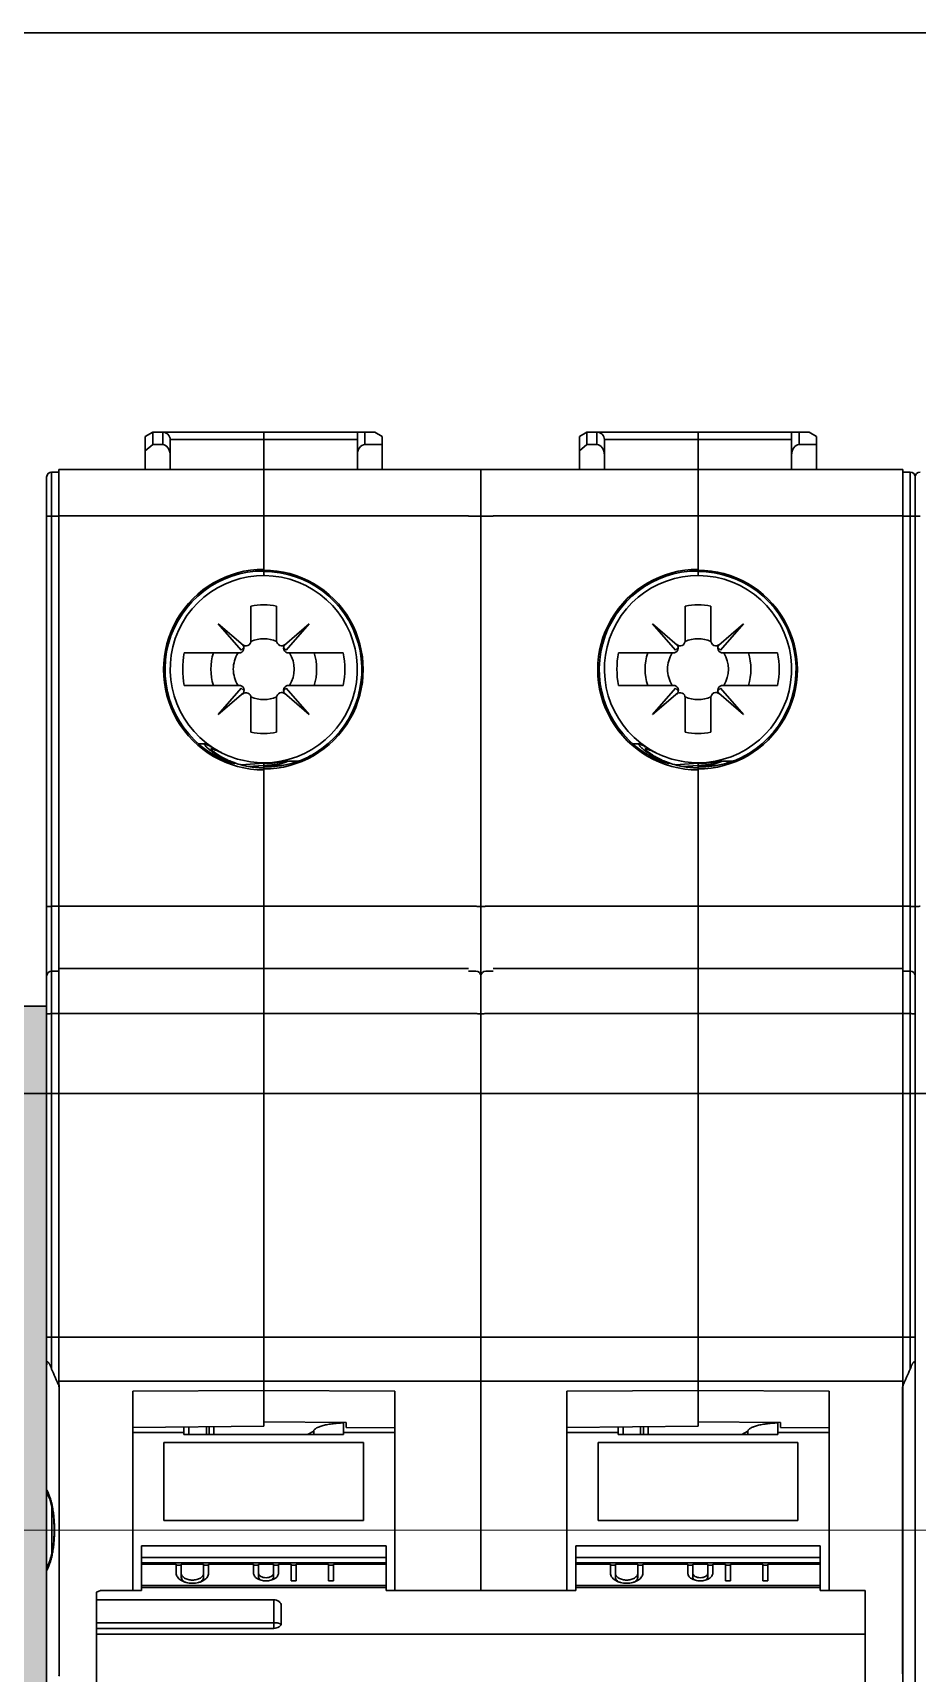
# Model space of a CAD drawing. Header units: millimetres. Extents: x 0 to 53000, y -591 to 24400.
# Drawn here: x 2749.6 to 2785.1, y 3069.3 to 3135 of the extents above; entities that cross this region are included whole.
import ezdxf
from ezdxf.enums import TextEntityAlignment as Align

# ---------------------------------------------------------------- set-up
doc = ezdxf.new("R2010")
doc.units = ezdxf.units.MM
doc.layers.add('КК перф 40х60', color=6, linetype='Continuous', lineweight=30)
doc.layers.add('Основная', color=7, linetype='Continuous', lineweight=30)
doc.layers.add('Привязки', color=2, linetype='Continuous', lineweight=0, plot=False, transparency=0.8)
doc.styles.add('текст', font='isocpeui.ttf')

# ---------------------------------------------------------------- blocks, each defined once
blk = doc.blocks.new('Стопор на DIN')
at = {"layer": 'Основная', "true_color": 0x939598}
h = blk.add_hatch(color=252, dxfattribs=at)
h.dxf.hatch_style = 1
h.paths.add_polyline_path([(0, 21), (-9.5, 21), (-9.5, -21), (0, -21)])
at = {"layer": 'Основная'}
for p, q in [((-9.5, -21), (-9.5, 21)), ((-9.5, 21), (0, 21)), ((0, 21), (0, -21)), ((-4.75, 18.971), (-4.75, 12.868)), ((-4.75, 15.92), (-7.802, 15.92)), ((-7.802, 15.92), (-1.698, 15.92)), ((-4.75, 10.708), (-4.75, 4.605)), ((-7.802, 7.657), (-1.698, 7.657)), ((-9.5, -21), (0, -21))]:
    blk.add_line(p, q, dxfattribs=at)
for centre in [(-4.75, 15.92), (-4.75, 7.657)]:
    blk.add_circle(centre, 3.052, dxfattribs=at)
blk = doc.blocks.new('АВ 2Р')
at = {"layer": 'Основная', "linetype": 'Continuous'}
for p, q in [((4.25, 44), (3.95, 43.827)), ((3.95, 42.5), (3.95, 43.827)), ((4.25, 43.5), (3.95, 43.255)), ((4.25, 43.5), (4.25, 44)), ((13.15, 44), (4.25, 44)), ((4.25, 43.5), (4.65, 43.5)), ((4.65, 43.5), (4.65, 44)), ((4.95, 42.5), (4.95, 43.7)), ((12.45, 43.7), (4.95, 43.7)), ((8.7, 42.5), (8.7, 44)), ((12.45, 42.5), (12.45, 44)), ((12.75, 44), (12.75, 43.5)), ((12.75, 43.5), (13.45, 43.5)), ((13.45, 43.827), (13.15, 44)), ((13.45, 42.5), (13.45, 43.827)), ((21.65, 44), (21.35, 43.827)), ((21.35, 42.5), (21.35, 43.827)), ((21.65, 43.5), (21.35, 43.255)), ((21.65, 43.5), (21.65, 44)), ((30.55, 44), (21.65, 44)), ((21.65, 43.5), (22.05, 43.5)), ((22.05, 43.5), (22.05, 44)), ((22.35, 42.5), (22.35, 43.7)), ((29.85, 43.7), (22.35, 43.7)), ((26.1, 42.5), (26.1, 44)), ((29.85, 42.5), (29.85, 44)), ((30.15, 44), (30.15, 43.5)), ((30.15, 43.5), (30.85, 43.5)), ((30.85, 43.827), (30.55, 44)), ((30.85, 42.5), (30.85, 43.827)), ((0, 42.2), (0, 6.606)), ((0.2, 42.4), (0.2, 6.455)), ((0.2, 42.4), (0.49, 42.4)), ((0.49, 5.739), (0.49, 42.5)), ((16.91, 42.5), (0.49, 42.5)), ((8.7, 38.468), (8.7, 42.5)), ((17.4, -2.42), (17.4, 42.2)), ((17.4, 42.2), (17.4, 6.606)), ((34.31, 42.5), (17.89, 42.5)), ((26.1, 38.468), (26.1, 42.5)), ((34.31, 5.739), (34.31, 42.5)), ((34.6, 42.4), (34.31, 42.4)), ((34.6, 6.455), (34.6, 42.4)), ((34.8, -42.2), (34.8, 42.2)), ((0.2, 40.633), (0.49, 40.633)), ((16.91, 40.64), (0.49, 40.64)), ((17.2, 40.633), (16.91, 40.633)), ((17.6, 40.633), (17.89, 40.633)), ((34.31, 40.64), (17.89, 40.64)), ((34.6, 40.633), (34.31, 40.633)), ((8.7, 38.433), (8.353, 38.427)), ((8.7, 38.416), (8.7, 38.468)), ((8.7, 38.416), (8.7, 38.25)), ((26.1, 38.433), (25.753, 38.427)), ((26.1, 38.416), (26.1, 38.468)), ((26.1, 38.416), (26.1, 38.25)), ((8.185, 35.635), (8.185, 37.023)), ((9.215, 37.023), (9.215, 35.636)), ((25.585, 35.635), (25.585, 37.023)), ((26.615, 37.023), (26.615, 35.636)), ((6.879, 36.321), (7.798, 35.26)), ((7.87, 35.462), (6.879, 36.321)), ((10.521, 36.321), (9.529, 35.461)), ((9.602, 35.26), (10.521, 36.321)), ((24.279, 36.321), (25.198, 35.26)), ((25.27, 35.462), (24.279, 36.321)), ((27.921, 36.321), (26.929, 35.461)), ((27.002, 35.26), (27.921, 36.321)), ((5.516, 35.15), (7.704, 35.15)), ((7.798, 35.26), (7.904, 35.365)), ((9.496, 35.366), (9.602, 35.26)), ((9.695, 35.15), (11.886, 35.15)), ((22.916, 35.15), (25.104, 35.15)), ((25.198, 35.26), (25.304, 35.365)), ((26.896, 35.366), (27.002, 35.26)), ((27.095, 35.15), (29.286, 35.15)), ((7.712, 33.85), (5.516, 33.85)), ((7.798, 33.74), (6.879, 32.679)), ((6.879, 32.679), (7.886, 33.552)), ((7.911, 33.628), (7.798, 33.74)), ((9.602, 33.74), (9.496, 33.634)), ((9.529, 33.539), (10.521, 32.679)), ((10.521, 32.679), (9.602, 33.74)), ((11.886, 33.85), (9.695, 33.85)), ((25.112, 33.85), (22.916, 33.85)), ((25.198, 33.74), (24.279, 32.679)), ((24.279, 32.679), (25.286, 33.552)), ((25.311, 33.628), (25.198, 33.74)), ((27.002, 33.74), (26.896, 33.634)), ((26.929, 33.539), (27.921, 32.679)), ((27.921, 32.679), (27.002, 33.74)), ((29.286, 33.85), (27.095, 33.85)), ((8.185, 33.358), (8.185, 31.977)), ((9.215, 33.364), (9.215, 31.977)), ((25.585, 33.358), (25.585, 31.977)), ((26.615, 33.364), (26.615, 31.977)), ((6.085, 31.513), (6.333, 31.509)), ((6.928, 30.998), (6.816, 31)), ((23.485, 31.513), (23.733, 31.509)), ((24.328, 30.998), (24.216, 31)), ((7.411, 30.771), (7.341, 30.773)), ((8.7, 30.727), (7.795, 30.666)), ((8.7, 30.645), (8.076, 30.604)), ((8.7, 30.75), (8.7, 30.727)), ((8.7, 30.645), (8.7, 30.727)), ((8.7, 30.645), (9.497, 30.652)), ((8.7, 30.5), (8.7, 30.645)), ((8.895, 30.587), (8.7, 30.585)), ((8.7, 5.974), (8.7, 30.5)), ((10.083, 30.812), (9.627, 30.808)), ((24.811, 30.771), (24.741, 30.773)), ((26.1, 30.727), (25.195, 30.666)), ((26.1, 30.645), (25.476, 30.604)), ((26.1, 30.75), (26.1, 30.727)), ((26.1, 30.645), (26.1, 30.727)), ((26.1, 30.645), (26.897, 30.652)), ((26.1, 30.5), (26.1, 30.645)), ((26.295, 30.587), (26.1, 30.585)), ((26.1, 5.974), (26.1, 30.5)), ((27.483, 30.812), (27.027, 30.808)), ((0.2, 24.997), (0.49, 24.997)), ((16.91, 25), (0.49, 25)), ((17.2, 24.997), (16.91, 24.997)), ((17.6, 24.997), (17.89, 24.997)), ((34.31, 25), (17.89, 25)), ((34.6, 24.997), (34.31, 24.997)), ((0.2, 22.4), (0.49, 22.4)), ((16.91, 22.5), (0.49, 22.5)), ((17.2, 22.4), (16.91, 22.4)), ((17.6, 22.4), (17.89, 22.4)), ((34.31, 22.5), (17.89, 22.5)), ((34.6, 22.4), (34.31, 22.4)), ((0.2, 20.697), (0.49, 20.697)), ((16.91, 20.707), (0.49, 20.707)), ((17.2, 20.697), (16.91, 20.697)), ((17.6, 20.697), (17.89, 20.697)), ((34.31, 20.707), (17.89, 20.707)), ((34.6, 20.697), (34.31, 20.697)), ((0.2, 7.731), (0.49, 7.731)), ((16.91, 7.735), (0.49, 7.735)), ((17.2, 7.731), (16.91, 7.731)), ((17.6, 7.731), (17.89, 7.731)), ((34.31, 7.735), (17.89, 7.735)), ((34.6, 7.731), (34.31, 7.731)), ((0, -6.606), (0, 6.606)), ((17.89, 5.974), (0.49, 5.974)), ((8.7, 5.974), (8.7, 4.165)), ((34.31, 5.974), (17.89, 5.974)), ((26.1, 5.974), (26.1, 4.165)), ((0.449, 5.882), (0.49, 5.882)), ((0.5, -5.726), (0.5, 5.726)), ((8.7, 5.595), (3.45, 5.569)), ((3.45, -2.42), (3.45, 5.569)), ((13.95, 5.569), (8.7, 5.595)), ((13.95, -2.42), (13.95, 5.569)), ((26.1, 5.595), (20.85, 5.569)), ((20.85, -2.42), (20.85, 5.569)), ((31.35, 5.569), (26.1, 5.595)), ((31.35, -2.42), (31.35, 5.569)), ((34.3, 5.726), (34.3, -5.726)), ((34.351, 5.882), (34.31, 5.882)), ((3.45, 4.114), (8.7, 4.165)), ((5.5, 4.134), (5.5, 3.909)), ((5.7, 4.136), (5.7, 3.829)), ((6.4, 4.143), (6.4, 3.829)), ((6.512, 4.144), (6.512, 3.829)), ((6.7, 4.146), (6.7, 3.829)), ((12, 4.309), (8.7, 4.345)), ((10.45, 3.829), (10.7, 3.963)), ((10.7, 3.964), (10.7, 3.829)), ((11.9, 4.31), (11.9, 3.909)), ((12, 4.115), (12, 4.309)), ((13.95, 4.096), (12, 4.115)), ((20.85, 4.114), (26.1, 4.165)), ((22.9, 4.134), (22.9, 3.909)), ((23.1, 4.136), (23.1, 3.829)), ((23.8, 4.143), (23.8, 3.829)), ((23.912, 4.144), (23.912, 3.829)), ((24.1, 4.146), (24.1, 3.829)), ((29.4, 4.309), (26.1, 4.345)), ((27.85, 3.829), (28.1, 3.963)), ((28.1, 3.964), (28.1, 3.829)), ((29.3, 4.31), (29.3, 3.909)), ((29.4, 4.115), (29.4, 4.309)), ((31.35, 4.096), (29.4, 4.115)), ((3.45, 3.909), (5.5, 3.909)), ((4.7, 3.506), (12.7, 3.506)), ((4.7, 3.506), (4.7, 0.384)), ((5.5, 3.909), (5.5, 3.829)), ((5.5, 3.829), (11.9, 3.829)), ((11.9, 3.909), (11.9, 3.829)), ((11.9, 3.909), (13.95, 3.909)), ((12.7, 3.506), (12.7, 0.384)), ((20.85, 3.909), (22.9, 3.909)), ((22.1, 3.506), (30.1, 3.506)), ((22.1, 3.506), (22.1, 0.384)), ((22.9, 3.909), (22.9, 3.829)), ((22.9, 3.829), (29.3, 3.829)), ((29.3, 3.909), (29.3, 3.829)), ((29.3, 3.909), (31.35, 3.909)), ((30.1, 3.506), (30.1, 0.384)), ((0.203, -0.958), (0.203, 0.958)), ((4.7, 0.384), (12.7, 0.384)), ((22.1, 0.384), (30.1, 0.384)), ((13.6, -0.629), (3.8, -0.629)), ((3.8, -1.36), (3.8, -0.629)), ((13.6, -1.36), (13.6, -0.629)), ((31, -0.629), (21.2, -0.629)), ((21.2, -1.36), (21.2, -0.629)), ((31, -1.36), (31, -0.629)), ((13.6, -1.094), (3.8, -1.094)), ((13.6, -1.309), (3.8, -1.309)), ((31, -1.094), (21.2, -1.094)), ((31, -1.309), (21.2, -1.309)), ((3.8, -1.36), (5.19, -1.36)), ((3.8, -2.216), (3.8, -1.36)), ((5.19, -1.36), (5.19, -1.718)), ((5.19, -1.408), (5.39, -1.408)), ((5.39, -1.36), (6.29, -1.36)), ((5.39, -1.718), (5.39, -1.36)), ((5.39, -1.718), (5.39, -1.873)), ((6.29, -1.36), (6.29, -1.718)), ((6.29, -1.408), (6.49, -1.408)), ((6.29, -1.718), (6.29, -1.873)), ((6.49, -1.36), (8.29, -1.36)), ((6.49, -1.718), (6.49, -1.36)), ((8.29, -1.36), (8.29, -1.718)), ((8.29, -1.408), (8.49, -1.408)), ((8.49, -1.36), (9.09, -1.36)), ((8.49, -1.718), (8.49, -1.36)), ((8.49, -1.718), (8.49, -1.873)), ((9.09, -1.36), (9.09, -1.718)), ((9.09, -1.408), (9.29, -1.408)), ((9.09, -1.718), (9.09, -1.873)), ((9.29, -1.36), (9.8, -1.36)), ((9.29, -1.718), (9.29, -1.36)), ((9.8, -1.36), (9.8, -2.034)), ((9.8, -1.408), (10, -1.408)), ((10, -1.36), (11.3, -1.36)), ((10, -2.034), (10, -1.36)), ((11.3, -1.36), (11.3, -2.034)), ((11.3, -1.408), (11.5, -1.408)), ((11.5, -2.034), (11.5, -1.36)), ((11.5, -1.36), (13.6, -1.36)), ((13.6, -1.36), (13.6, -2.216)), ((21.2, -1.36), (22.59, -1.36)), ((21.2, -2.216), (21.2, -1.36)), ((22.59, -1.36), (22.59, -1.718)), ((22.59, -1.408), (22.79, -1.408)), ((22.79, -1.36), (23.69, -1.36)), ((22.79, -1.718), (22.79, -1.36)), ((22.79, -1.718), (22.79, -1.873)), ((23.69, -1.36), (23.69, -1.718)), ((23.69, -1.408), (23.89, -1.408)), ((23.69, -1.718), (23.69, -1.873)), ((23.89, -1.36), (25.69, -1.36)), ((23.89, -1.718), (23.89, -1.36)), ((25.69, -1.36), (25.69, -1.718)), ((25.69, -1.408), (25.89, -1.408)), ((25.89, -1.36), (26.49, -1.36)), ((25.89, -1.718), (25.89, -1.36)), ((25.89, -1.718), (25.89, -1.873)), ((26.49, -1.36), (26.49, -1.718)), ((26.49, -1.408), (26.69, -1.408)), ((26.49, -1.718), (26.49, -1.873)), ((26.69, -1.36), (27.2, -1.36)), ((26.69, -1.718), (26.69, -1.36)), ((27.2, -1.36), (27.2, -2.034)), ((27.2, -1.408), (27.4, -1.408)), ((27.4, -1.36), (28.7, -1.36)), ((27.4, -2.034), (27.4, -1.36)), ((28.7, -1.36), (28.7, -2.034)), ((28.7, -1.408), (28.9, -1.408)), ((28.9, -2.034), (28.9, -1.36)), ((28.9, -1.36), (31, -1.36)), ((31, -1.36), (31, -2.216)), ((2.152, -2.42), (2, -2.488)), ((2, -2.488), (2, -2.792)), ((2.152, -2.42), (3.8, -2.42)), ((13.6, -2.216), (3.8, -2.216)), ((3.8, -2.42), (3.8, -2.216)), ((13.6, -2.302), (3.8, -2.302)), ((9.8, -2.034), (10, -2.034)), ((11.3, -2.034), (11.5, -2.034)), ((13.6, -2.216), (13.6, -2.42)), ((15.4, -2.42), (13.6, -2.42)), ((19.552, -2.42), (21.2, -2.42)), ((31, -2.216), (21.2, -2.216)), ((21.2, -2.42), (21.2, -2.216)), ((31, -2.302), (21.2, -2.302)), ((27.2, -2.034), (27.4, -2.034)), ((28.7, -2.034), (28.9, -2.034)), ((31, -2.216), (31, -2.42)), ((32.8, -2.42), (31, -2.42)), ((32.8, -2.42), (32.8, -7.933)), ((2, -2.792), (9.1, -2.792)), ((2, -7.933), (2, -2.792)), ((9.1, -3.936), (9.1, -2.792)), ((9.4, -3.021), (9.4, -3.725)), ((2, -3.708), (9.1, -3.708)), ((2, -3.936), (9.1, -3.936)), ((15.4, -4.164), (2, -4.164)), ((32.8, -4.164), (19.4, -4.164))]:
    blk.add_line(p, q, dxfattribs=at)
at = {"layer": 'Основная'}
for p, q in [((16.91, 42.5), (17.89, 42.5)), ((17.4, -2.42), (17.4, 42.5)), ((34.31, -42.5), (34.31, 42.5)), ((15.4, -2.42), (19.552, -2.42)), ((15.4, -4.164), (19.4, -4.164))]:
    blk.add_line(p, q, dxfattribs=at)
at = {"layer": 'Основная', "linetype": 'Continuous'}
for points in [[(6.944, 31.019), (6.908, 31.041), (6.874, 31.062), (6.844, 31.082), (6.816, 31.101), (6.791, 31.119), (6.768, 31.135), (6.748, 31.151), (6.731, 31.164), (6.716, 31.177), (6.703, 31.187), (6.692, 31.197), (6.684, 31.204), (6.678, 31.21), (6.675, 31.214), (6.674, 31.214)], [(7.465, 30.77), (7.399, 30.795), (7.337, 30.821), (7.278, 30.846), (7.221, 30.872), (7.168, 30.897), (7.117, 30.923), (7.069, 30.947), (7.025, 30.972), (6.983, 30.996), (6.944, 31.019)], [(24.344, 31.019), (24.308, 31.041), (24.274, 31.062), (24.244, 31.082), (24.216, 31.101), (24.191, 31.119), (24.168, 31.135), (24.148, 31.151), (24.131, 31.164), (24.116, 31.177), (24.103, 31.187), (24.092, 31.197), (24.084, 31.204), (24.078, 31.21), (24.075, 31.214), (24.074, 31.214)], [(24.865, 30.77), (24.799, 30.795), (24.737, 30.821), (24.678, 30.846), (24.621, 30.872), (24.568, 30.897), (24.517, 30.923), (24.469, 30.947), (24.425, 30.972), (24.383, 30.996), (24.344, 31.019)], [(7.605, 30.722), (7.533, 30.746), (7.465, 30.77)], [(8.7, 30.547), (8.611, 30.549), (8.502, 30.554), (8.397, 30.561), (8.296, 30.572), (8.198, 30.585), (8.103, 30.599), (8.012, 30.616), (7.924, 30.635), (7.839, 30.655), (7.758, 30.676), (7.68, 30.698), (7.605, 30.722)], [(25.005, 30.722), (24.933, 30.746), (24.865, 30.77)], [(26.1, 30.547), (26.011, 30.549), (25.902, 30.554), (25.797, 30.561), (25.696, 30.572), (25.598, 30.585), (25.503, 30.599), (25.412, 30.616), (25.324, 30.635), (25.239, 30.655), (25.158, 30.676), (25.08, 30.698), (25.005, 30.722)], [(0.032, 1.449), (0.058, 1.391), (0.121, 1.236), (0.171, 1.081), (0.211, 0.927), (0.241, 0.773), (0.265, 0.619), (0.282, 0.463), (0.293, 0.306), (0.3, 0.146), (0.302, 0)], [(0.302, 0), (0.3, -0.144), (0.293, -0.304), (0.282, -0.462), (0.265, -0.617), (0.242, -0.772), (0.211, -0.926), (0.171, -1.08), (0.121, -1.234), (0.059, -1.39), (0.032, -1.449)]]:
    blk.add_lwpolyline(points, dxfattribs=at)
for centre, radius, start, end in [((4.65, 43.7), 0.3, 0, 90), ((22.05, 43.7), 0.3, 0, 90), ((0.2, 42.2), 0.2, 90, 180), ((0.2, 42.2), 0.2, 98.02144, 100.1321), ((34.6, 42.2), 0.2, 0, 90), ((8.7, 34.5), 3.75, 270, 237.51056), ((26.1, 34.5), 3.75, 270, 237.51056), ((8.7, 34.5), 2.575, 78.46304, 101.53696), ((26.1, 34.5), 2.575, 78.46304, 101.53696), ((7.985, 35.635), 0.2, 225.43869, 0), ((8.7, 34.5), 1.22, 65.03079, 114.96921), ((9.415, 35.636), 0.2, 180, 314.427), ((25.385, 35.635), 0.2, 225.43869, 0), ((26.1, 34.5), 1.22, 65.03079, 114.96921), ((26.815, 35.636), 0.2, 180, 314.427), ((8.7, 34.5), 3.25, 168.46304, 191.53696), ((8.7, 34.5), 2.119, 162.13907, 197.86093), ((8.7, 34.5), 1.22, 147.80605, 180), ((7.704, 35.35), 0.2, 270, 45.43869), ((9.695, 35.35), 0.2, 134.427, 270), ((8.7, 34.5), 1.22, 327.80605, 32.19395), ((8.7, 34.5), 2.119, 342.13907, 17.86093), ((8.7, 34.5), 3.251, 348.46772, 11.53228), ((26.1, 34.5), 3.25, 168.46304, 191.53696), ((26.1, 34.5), 2.119, 162.13907, 197.86093), ((26.1, 34.5), 1.22, 147.80605, 180), ((25.104, 35.35), 0.2, 270, 45.43869), ((27.095, 35.35), 0.2, 134.427, 270), ((26.1, 34.5), 1.22, 327.80605, 32.19395), ((26.1, 34.5), 2.119, 342.13907, 17.86093), ((26.1, 34.5), 3.251, 348.46772, 11.53228), ((8.7, 34.5), 1.22, 180, 212.19395), ((26.1, 34.5), 1.22, 180, 212.19395), ((7.712, 33.65), 0.2, 313.08205, 90), ((7.985, 33.358), 0.2, 0, 133.08205), ((9.415, 33.364), 0.2, 45.573, 180), ((9.695, 33.65), 0.2, 90, 225.573), ((25.112, 33.65), 0.2, 313.08205, 90), ((25.385, 33.358), 0.2, 0, 133.08205), ((26.815, 33.364), 0.2, 45.573, 180), ((27.095, 33.65), 0.2, 90, 225.573), ((8.7, 34.5), 1.22, 245.03079, 294.96921), ((26.1, 34.5), 1.22, 245.03079, 294.96921), ((8.7, 34.5), 2.575, 258.46304, 281.53696), ((26.1, 34.5), 2.575, 258.46304, 281.53696), ((8.7, 34.5), 3.75, 237.51022, 270), ((26.1, 34.5), 3.75, 237.51022, 270), ((8.658, 33.987), 3.432, 248.4437, 251.06132), ((8.724, 34.255), 3.709, 269.09485, 269.62687), ((26.058, 33.987), 3.432, 248.4437, 251.06132), ((26.124, 34.255), 3.709, 269.09485, 269.62687), ((0.2, 22.2), 0.2, 90, 180), ((17.2, 22.2), 0.2, 0, 90), ((17.6, 22.2), 0.2, 90, 180), ((34.6, 22.2), 0.2, 0, 90), ((-3.273, 0.061), 3.629, 25.18457, 25.58928), ((-3.272, -0.061), 3.628, 334.4106, 334.81537)]:
    blk.add_arc(centre, radius, start, end, dxfattribs=at)
for centre, major_axis, ratio, start_param, end_param in [((4.65, 43.076), (0, 0.424), 0.707107, -1.570796, 0), ((12.75, 43.076), (0, -0.424), 0.707107, 3.141593, 4.712389), ((22.05, 43.076), (0, 0.424), 0.707107, -1.570796, 0), ((30.15, 43.076), (0, -0.424), 0.707107, 3.141593, 4.712389), ((8.704, 34.482), (-0.962, 3.843), 0.999989, -0.244062, 2.364686), ((8.7, 34.482), (0, 4.018), 0.99999, 0, 3.141593), ((8.7, 34.484), (0, 3.984), 0.999992, -3.141593, 0), ((8.698, 34.484), (0.488, 3.901), 0.999992, -2.464465, 0.123964), ((26.104, 34.482), (-0.962, 3.843), 0.999989, -0.244062, 2.364686), ((26.1, 34.482), (0, 4.018), 0.99999, 0, 3.141593), ((26.1, 34.484), (0, 3.984), 0.999992, -3.141593, 0), ((26.098, 34.484), (0.488, 3.901), 0.999992, -2.464465, 0.123964), ((8.693, 34.14), (0.075, 3.606), 0.995002, 2.648644, 2.797291), ((26.093, 34.14), (0.075, 3.606), 0.995002, 2.648644, 2.797291), ((9.1, -3.021), (-0.3, 0), 0.762405, -3.141593, -1.570796), ((9.1, -3.725), (-0.3, 0), 0.701661, 1.570796, 3.141593)]:
    blk.add_ellipse(centre, major_axis=major_axis, ratio=ratio, start_param=start_param, end_param=end_param, dxfattribs=at)
for points, knots in [([(0, 40.619), (0, 40.619), (0.001, 40.62), (0.004, 40.622), (0.009, 40.623), (0.019, 40.625), (0.036, 40.627), (0.06, 40.629), (0.09, 40.63), (0.124, 40.632), (0.161, 40.632), (0.187, 40.633), (0.2, 40.633)], [0, 0, 0, 0, 0.008294, 0.024077, 0.048626, 0.082035, 0.174467, 0.298258, 0.448803, 0.620399, 0.806492, 1, 1, 1, 1]), ([(17.4, 40.619), (17.4, 40.619), (17.399, 40.62), (17.396, 40.622), (17.391, 40.623), (17.381, 40.625), (17.364, 40.627), (17.34, 40.629), (17.31, 40.63), (17.276, 40.632), (17.239, 40.632), (17.213, 40.633), (17.2, 40.633)], [0, 0, 0, 0, 0.008294, 0.024077, 0.048626, 0.082035, 0.174467, 0.298258, 0.448803, 0.620399, 0.806492, 1, 1, 1, 1]), ([(17.4, 40.619), (17.4, 40.619), (17.401, 40.62), (17.404, 40.622), (17.409, 40.623), (17.419, 40.625), (17.436, 40.627), (17.46, 40.629), (17.49, 40.63), (17.524, 40.632), (17.561, 40.632), (17.587, 40.633), (17.6, 40.633)], [0, 0, 0, 0, 0.008294, 0.024077, 0.048626, 0.082035, 0.174467, 0.298258, 0.448803, 0.620399, 0.806492, 1, 1, 1, 1]), ([(34.8, 40.619), (34.8, 40.619), (34.799, 40.62), (34.796, 40.622), (34.791, 40.623), (34.781, 40.625), (34.764, 40.627), (34.74, 40.629), (34.71, 40.63), (34.676, 40.632), (34.639, 40.632), (34.613, 40.633), (34.6, 40.633)], [0, 0, 0, 0, 0.008294, 0.024077, 0.048626, 0.082035, 0.174467, 0.298258, 0.448803, 0.620399, 0.806492, 1, 1, 1, 1]), ([(6.333, 31.509), (6.331, 31.509), (6.327, 31.509), (6.323, 31.507), (6.32, 31.504), (6.319, 31.499), (6.319, 31.494), (6.321, 31.487), (6.325, 31.479), (6.333, 31.466), (6.346, 31.447), (6.368, 31.421), (6.396, 31.391), (6.43, 31.357), (6.471, 31.32), (6.537, 31.263), (6.635, 31.186), (6.772, 31.091), (6.874, 31.029), (6.928, 30.998)], [0, 0, 0, 0, 0.007018, 0.012553, 0.017389, 0.022644, 0.029231, 0.037639, 0.048102, 0.06074, 0.092744, 0.133867, 0.184095, 0.243299, 0.311264, 0.3877, 0.564453, 0.769976, 1, 1, 1, 1]), ([(6.686, 31.337), (6.642, 31.36), (6.579, 31.393), (6.501, 31.435), (6.453, 31.46), (6.413, 31.481), (6.379, 31.496), (6.354, 31.505), (6.339, 31.509), (6.333, 31.509)], [0, 0, 0, 0, 0.379747, 0.538845, 0.676267, 0.791342, 0.883621, 0.952977, 1, 1, 1, 1]), ([(6.669, 31.211), (6.661, 31.218), (6.645, 31.232), (6.625, 31.252), (6.61, 31.269), (6.599, 31.283), (6.593, 31.294), (6.591, 31.301), (6.59, 31.305), (6.591, 31.308), (6.594, 31.311), (6.597, 31.312), (6.6, 31.313), (6.601, 31.313)], [0, 0, 0, 0, 0.240117, 0.4434, 0.609549, 0.738805, 0.832444, 0.867128, 0.895132, 0.918769, 0.941698, 0.967862, 1, 1, 1, 1]), ([(6.601, 31.313), (6.604, 31.313), (6.61, 31.313), (6.626, 31.31), (6.652, 31.303), (6.689, 31.29), (6.734, 31.271), (6.789, 31.248), (6.878, 31.209), (6.949, 31.178), (7, 31.158)], [0, 0, 0, 0, 0.019291, 0.044246, 0.111993, 0.203835, 0.319392, 0.457899, 0.618335, 1, 1, 1, 1]), ([(7.397, 30.795), (7.315, 30.828), (7.162, 30.895), (6.957, 31.006), (6.814, 31.098), (6.723, 31.166), (6.686, 31.196), (6.669, 31.211)], [0, 0, 0, 0, 0.31596, 0.595391, 0.826826, 0.921237, 1, 1, 1, 1]), ([(7.538, 30.718), (7.536, 30.718), (7.532, 30.718), (7.522, 30.72), (7.506, 30.724), (7.485, 30.729), (7.461, 30.736), (7.436, 30.743), (7.401, 30.753), (7.357, 30.768), (7.302, 30.786), (7.247, 30.806), (7.192, 30.827), (7.117, 30.856), (7.024, 30.897), (6.913, 30.949), (6.803, 31.006), (6.731, 31.046), (6.696, 31.067)], [0, 0, 0, 0, 0.005458, 0.013291, 0.03389, 0.058559, 0.085593, 0.114115, 0.143649, 0.204724, 0.267565, 0.331589, 0.39648, 0.46205, 0.594753, 0.729025, 0.864326, 1, 1, 1, 1]), ([(8.821, 30.586), (8.903, 30.586), (9.07, 30.594), (9.402, 30.629), (9.817, 30.715), (10.304, 30.886), (10.613, 31.047), (10.762, 31.138)], [0, 0, 0, 0, 0.121776, 0.244126, 0.491017, 0.74288, 1, 1, 1, 1]), ([(23.733, 31.509), (23.731, 31.509), (23.727, 31.509), (23.723, 31.507), (23.72, 31.504), (23.719, 31.499), (23.719, 31.494), (23.721, 31.487), (23.725, 31.479), (23.733, 31.466), (23.746, 31.447), (23.768, 31.421), (23.796, 31.391), (23.83, 31.357), (23.871, 31.32), (23.937, 31.263), (24.035, 31.186), (24.172, 31.091), (24.274, 31.029), (24.328, 30.998)], [0, 0, 0, 0, 0.007018, 0.012553, 0.017389, 0.022644, 0.029231, 0.037639, 0.048102, 0.06074, 0.092744, 0.133867, 0.184095, 0.243299, 0.311264, 0.3877, 0.564453, 0.769976, 1, 1, 1, 1]), ([(24.086, 31.337), (24.042, 31.36), (23.979, 31.393), (23.901, 31.435), (23.853, 31.46), (23.813, 31.481), (23.779, 31.496), (23.754, 31.505), (23.739, 31.509), (23.733, 31.509)], [0, 0, 0, 0, 0.379747, 0.538845, 0.676267, 0.791342, 0.883621, 0.952977, 1, 1, 1, 1]), ([(24.069, 31.211), (24.061, 31.218), (24.045, 31.232), (24.025, 31.252), (24.01, 31.269), (23.999, 31.283), (23.993, 31.294), (23.991, 31.301), (23.99, 31.305), (23.991, 31.308), (23.994, 31.311), (23.997, 31.312), (24, 31.313), (24.001, 31.313)], [0, 0, 0, 0, 0.240117, 0.4434, 0.609549, 0.738805, 0.832444, 0.867128, 0.895132, 0.918769, 0.941698, 0.967862, 1, 1, 1, 1]), ([(24.001, 31.313), (24.004, 31.313), (24.01, 31.313), (24.026, 31.31), (24.052, 31.303), (24.089, 31.29), (24.134, 31.271), (24.189, 31.248), (24.278, 31.209), (24.349, 31.178), (24.4, 31.158)], [0, 0, 0, 0, 0.019291, 0.044246, 0.111993, 0.203835, 0.319392, 0.457899, 0.618335, 1, 1, 1, 1]), ([(24.797, 30.795), (24.715, 30.828), (24.562, 30.895), (24.357, 31.006), (24.214, 31.098), (24.123, 31.166), (24.086, 31.196), (24.069, 31.211)], [0, 0, 0, 0, 0.31596, 0.595391, 0.826826, 0.921237, 1, 1, 1, 1]), ([(24.938, 30.718), (24.936, 30.718), (24.932, 30.718), (24.922, 30.72), (24.906, 30.724), (24.885, 30.729), (24.861, 30.736), (24.836, 30.743), (24.801, 30.753), (24.757, 30.768), (24.702, 30.786), (24.647, 30.806), (24.592, 30.827), (24.517, 30.856), (24.424, 30.897), (24.313, 30.949), (24.203, 31.006), (24.131, 31.046), (24.096, 31.067)], [0, 0, 0, 0, 0.005458, 0.013291, 0.03389, 0.058559, 0.085593, 0.114115, 0.143649, 0.204724, 0.267565, 0.331589, 0.39648, 0.46205, 0.594753, 0.729025, 0.864326, 1, 1, 1, 1]), ([(26.221, 30.586), (26.303, 30.586), (26.47, 30.594), (26.802, 30.629), (27.217, 30.715), (27.704, 30.886), (28.013, 31.047), (28.162, 31.138)], [0, 0, 0, 0, 0.121776, 0.244126, 0.491017, 0.74288, 1, 1, 1, 1]), ([(7.411, 30.771), (7.419, 30.768), (7.434, 30.762), (7.457, 30.753), (7.475, 30.746), (7.49, 30.741), (7.5, 30.737), (7.509, 30.733), (7.518, 30.73), (7.525, 30.726), (7.531, 30.724), (7.535, 30.722), (7.537, 30.721), (7.538, 30.72), (7.539, 30.719), (7.54, 30.719), (7.54, 30.718), (7.539, 30.718), (7.538, 30.718), (7.538, 30.718)], [0, 0, 0, 0, 0.177438, 0.349744, 0.514857, 0.593714, 0.669295, 0.740714, 0.806733, 0.865693, 0.915298, 0.935731, 0.952732, 0.965958, 0.975151, 0.98038, 0.983704, 0.989826, 1, 1, 1, 1]), ([(8.666, 30.547), (8.471, 30.55), (8.09, 30.586), (7.72, 30.681), (7.544, 30.741)], [0, 0, 0, 0, 0.512397, 1, 1, 1, 1]), ([(9.627, 30.808), (9.62, 30.808), (9.603, 30.807), (9.573, 30.803), (9.537, 30.798), (9.475, 30.79), (9.385, 30.777), (9.266, 30.761), (9.134, 30.747), (8.944, 30.732), (8.798, 30.727), (8.7, 30.727)], [0, 0, 0, 0, 0.023304, 0.05548, 0.095738, 0.143181, 0.255996, 0.387171, 0.531126, 0.683471, 1, 1, 1, 1]), ([(8.7, 30.645), (8.761, 30.645), (8.882, 30.648), (9.059, 30.663), (9.202, 30.683), (9.309, 30.702), (9.383, 30.718), (9.45, 30.734), (9.502, 30.748), (9.538, 30.759), (9.562, 30.767), (9.583, 30.774), (9.601, 30.78), (9.617, 30.787), (9.628, 30.792), (9.636, 30.796), (9.641, 30.799), (9.643, 30.801), (9.645, 30.804), (9.644, 30.806), (9.642, 30.807), (9.64, 30.807), (9.635, 30.808), (9.63, 30.808), (9.627, 30.808)], [0, 0, 0, 0, 0.186183, 0.368913, 0.543145, 0.625037, 0.702028, 0.772811, 0.835875, 0.863994, 0.889549, 0.912325, 0.932118, 0.948739, 0.962035, 0.971902, 0.975546, 0.978354, 0.981777, 0.98313, 0.984932, 0.987454, 0.990789, 1, 1, 1, 1]), ([(8.7, 30.585), (8.721, 30.586), (8.761, 30.586), (8.801, 30.585), (8.821, 30.586)], [0, 0, 0, 0, 0.516289, 1, 1, 1, 1]), ([(24.811, 30.771), (24.819, 30.768), (24.834, 30.762), (24.857, 30.753), (24.875, 30.746), (24.89, 30.741), (24.9, 30.737), (24.909, 30.733), (24.918, 30.73), (24.925, 30.726), (24.931, 30.724), (24.935, 30.722), (24.937, 30.721), (24.938, 30.72), (24.939, 30.719), (24.94, 30.719), (24.94, 30.718), (24.939, 30.718), (24.938, 30.718), (24.938, 30.718)], [0, 0, 0, 0, 0.177438, 0.349744, 0.514857, 0.593714, 0.669295, 0.740714, 0.806733, 0.865693, 0.915298, 0.935731, 0.952732, 0.965958, 0.975151, 0.98038, 0.983704, 0.989826, 1, 1, 1, 1]), ([(26.066, 30.547), (25.871, 30.55), (25.49, 30.586), (25.12, 30.681), (24.944, 30.741)], [0, 0, 0, 0, 0.512397, 1, 1, 1, 1]), ([(27.027, 30.808), (27.02, 30.808), (27.003, 30.807), (26.973, 30.803), (26.937, 30.798), (26.875, 30.79), (26.785, 30.777), (26.666, 30.761), (26.534, 30.747), (26.344, 30.732), (26.198, 30.727), (26.1, 30.727)], [0, 0, 0, 0, 0.023304, 0.05548, 0.095738, 0.143181, 0.255996, 0.387171, 0.531126, 0.683471, 1, 1, 1, 1]), ([(26.1, 30.645), (26.161, 30.645), (26.282, 30.648), (26.459, 30.663), (26.602, 30.683), (26.709, 30.702), (26.783, 30.718), (26.85, 30.734), (26.902, 30.748), (26.938, 30.759), (26.962, 30.767), (26.983, 30.774), (27.001, 30.78), (27.017, 30.787), (27.028, 30.792), (27.036, 30.796), (27.041, 30.799), (27.043, 30.801), (27.045, 30.804), (27.044, 30.806), (27.042, 30.807), (27.04, 30.807), (27.035, 30.808), (27.03, 30.808), (27.027, 30.808)], [0, 0, 0, 0, 0.186183, 0.368913, 0.543145, 0.625037, 0.702028, 0.772811, 0.835875, 0.863994, 0.889549, 0.912325, 0.932118, 0.948739, 0.962035, 0.971902, 0.975546, 0.978354, 0.981777, 0.98313, 0.984932, 0.987454, 0.990789, 1, 1, 1, 1]), ([(26.1, 30.585), (26.121, 30.586), (26.161, 30.586), (26.201, 30.585), (26.221, 30.586)], [0, 0, 0, 0, 0.516289, 1, 1, 1, 1]), ([(0, 24.99), (0, 24.99), (0.002, 24.99), (0.004, 24.991), (0.009, 24.992), (0.016, 24.992), (0.024, 24.993), (0.034, 24.993), (0.046, 24.994), (0.064, 24.995), (0.09, 24.995), (0.124, 24.996), (0.161, 24.996), (0.187, 24.997), (0.2, 24.997)], [0, 0, 0, 0, 0.005895, 0.020644, 0.044651, 0.077778, 0.119734, 0.170138, 0.228512, 0.294299, 0.445542, 0.618083, 0.805291, 1, 1, 1, 1]), ([(17.4, 24.99), (17.4, 24.99), (17.398, 24.99), (17.396, 24.991), (17.391, 24.992), (17.384, 24.992), (17.376, 24.993), (17.366, 24.993), (17.354, 24.994), (17.336, 24.995), (17.31, 24.995), (17.276, 24.996), (17.239, 24.996), (17.213, 24.997), (17.2, 24.997)], [0, 0, 0, 0, 0.005889, 0.020641, 0.044648, 0.077774, 0.119731, 0.170135, 0.228509, 0.294297, 0.44554, 0.618082, 0.805291, 1, 1, 1, 1]), ([(17.4, 24.99), (17.4, 24.99), (17.402, 24.99), (17.404, 24.991), (17.409, 24.992), (17.416, 24.992), (17.424, 24.993), (17.434, 24.993), (17.446, 24.994), (17.464, 24.995), (17.49, 24.995), (17.524, 24.996), (17.561, 24.996), (17.587, 24.997), (17.6, 24.997)], [0, 0, 0, 0, 0.005895, 0.020644, 0.044651, 0.077778, 0.119734, 0.170138, 0.228512, 0.294299, 0.445542, 0.618083, 0.805291, 1, 1, 1, 1]), ([(34.8, 24.99), (34.8, 24.99), (34.798, 24.99), (34.796, 24.991), (34.791, 24.992), (34.784, 24.992), (34.776, 24.993), (34.766, 24.993), (34.754, 24.994), (34.736, 24.995), (34.71, 24.995), (34.676, 24.996), (34.639, 24.996), (34.613, 24.997), (34.6, 24.997)], [0, 0, 0, 0, 0.005889, 0.020641, 0.044648, 0.077774, 0.119731, 0.170135, 0.228509, 0.294297, 0.44554, 0.618082, 0.805291, 1, 1, 1, 1]), ([(0, 20.676), (0, 20.677), (0.001, 20.679), (0.004, 20.68), (0.009, 20.682), (0.019, 20.685), (0.036, 20.688), (0.06, 20.691), (0.09, 20.693), (0.137, 20.696), (0.174, 20.697), (0.2, 20.697)], [0, 0, 0, 0, 0.011049, 0.028326, 0.053708, 0.087568, 0.180168, 0.303483, 0.4531, 0.623445, 1, 1, 1, 1]), ([(17.4, 20.676), (17.4, 20.677), (17.399, 20.679), (17.396, 20.68), (17.391, 20.682), (17.381, 20.685), (17.364, 20.688), (17.34, 20.691), (17.31, 20.693), (17.263, 20.696), (17.226, 20.697), (17.2, 20.697)], [0, 0, 0, 0, 0.011049, 0.028325, 0.053709, 0.087567, 0.180169, 0.303485, 0.4531, 0.623446, 1, 1, 1, 1]), ([(17.4, 20.676), (17.4, 20.677), (17.401, 20.679), (17.404, 20.68), (17.409, 20.682), (17.419, 20.685), (17.436, 20.688), (17.46, 20.691), (17.49, 20.693), (17.537, 20.696), (17.574, 20.697), (17.6, 20.697)], [0, 0, 0, 0, 0.011049, 0.028326, 0.053708, 0.087568, 0.180168, 0.303483, 0.4531, 0.623445, 1, 1, 1, 1]), ([(34.8, 20.676), (34.8, 20.677), (34.799, 20.679), (34.796, 20.68), (34.791, 20.682), (34.781, 20.685), (34.764, 20.688), (34.74, 20.691), (34.71, 20.693), (34.663, 20.696), (34.626, 20.697), (34.6, 20.697)], [0, 0, 0, 0, 0.011049, 0.028325, 0.053709, 0.087567, 0.180169, 0.303485, 0.4531, 0.623446, 1, 1, 1, 1]), ([(0, 7.724), (0, 7.724), (0.002, 7.725), (0.004, 7.725), (0.009, 7.726), (0.016, 7.727), (0.024, 7.727), (0.034, 7.728), (0.046, 7.728), (0.064, 7.729), (0.09, 7.73), (0.124, 7.731), (0.161, 7.731), (0.187, 7.731), (0.2, 7.731)], [0, 0, 0, 0, 0.006112, 0.020951, 0.045011, 0.078174, 0.120154, 0.170571, 0.228947, 0.294727, 0.44592, 0.618366, 0.805443, 1, 1, 1, 1]), ([(17.4, 7.724), (17.4, 7.724), (17.398, 7.725), (17.396, 7.725), (17.391, 7.726), (17.384, 7.727), (17.376, 7.727), (17.366, 7.728), (17.354, 7.728), (17.336, 7.729), (17.31, 7.73), (17.276, 7.731), (17.239, 7.731), (17.213, 7.731), (17.2, 7.731)], [0, 0, 0, 0, 0.006113, 0.020951, 0.045012, 0.078173, 0.120154, 0.170572, 0.228946, 0.294729, 0.44592, 0.618367, 0.805444, 1, 1, 1, 1]), ([(17.4, 7.724), (17.4, 7.724), (17.402, 7.725), (17.404, 7.725), (17.409, 7.726), (17.416, 7.727), (17.424, 7.727), (17.434, 7.728), (17.446, 7.728), (17.464, 7.729), (17.49, 7.73), (17.524, 7.731), (17.561, 7.731), (17.587, 7.731), (17.6, 7.731)], [0, 0, 0, 0, 0.006112, 0.020951, 0.045011, 0.078174, 0.120154, 0.170571, 0.228947, 0.294727, 0.44592, 0.618366, 0.805443, 1, 1, 1, 1]), ([(34.8, 7.724), (34.8, 7.724), (34.798, 7.725), (34.796, 7.725), (34.791, 7.726), (34.784, 7.727), (34.776, 7.727), (34.766, 7.728), (34.754, 7.728), (34.736, 7.729), (34.71, 7.73), (34.676, 7.731), (34.639, 7.731), (34.613, 7.731), (34.6, 7.731)], [0, 0, 0, 0, 0.006113, 0.020951, 0.045012, 0.078173, 0.120154, 0.170572, 0.228946, 0.294729, 0.44592, 0.618367, 0.805444, 1, 1, 1, 1]), ([(0.2, 6.455), (0.192, 6.474), (0.177, 6.512), (0.157, 6.559), (0.141, 6.597), (0.128, 6.624), (0.114, 6.651), (0.1, 6.677), (0.088, 6.698), (0.077, 6.713), (0.069, 6.724), (0.061, 6.733), (0.051, 6.741), (0.043, 6.745), (0.035, 6.745), (0.028, 6.743), (0.019, 6.734), (0.01, 6.713), (0.002, 6.67), (0, 6.632), (0, 6.606)], [0, 0, 0, 0, 0.12543, 0.250803, 0.31323, 0.375277, 0.4367, 0.497111, 0.555848, 0.584244, 0.611678, 0.637778, 0.662035, 0.684082, 0.694716, 0.705833, 0.732341, 0.765588, 0.841215, 1, 1, 1, 1]), ([(34.8, 6.606), (34.8, 6.632), (34.798, 6.67), (34.79, 6.713), (34.781, 6.734), (34.772, 6.743), (34.765, 6.745), (34.757, 6.745), (34.749, 6.741), (34.739, 6.733), (34.731, 6.724), (34.723, 6.713), (34.712, 6.698), (34.7, 6.677), (34.686, 6.651), (34.672, 6.624), (34.659, 6.597), (34.643, 6.559), (34.623, 6.512), (34.608, 6.474), (34.6, 6.455)], [0, 0, 0, 0, 0.158787, 0.234419, 0.267664, 0.294174, 0.305289, 0.315921, 0.337967, 0.362224, 0.388323, 0.415756, 0.444153, 0.502889, 0.5633, 0.624723, 0.68677, 0.749197, 0.87457, 1, 1, 1, 1]), ([(0.449, 5.882), (0.433, 5.919), (0.397, 6), (0.31, 6.19), (0.244, 6.344), (0.2, 6.455)], [0, 0, 0, 0, 0.192809, 0.427431, 1, 1, 1, 1]), ([(34.6, 6.455), (34.556, 6.344), (34.49, 6.19), (34.403, 6), (34.367, 5.919), (34.351, 5.882)], [0, 0, 0, 0, 0.572569, 0.807191, 1, 1, 1, 1]), ([(0.49, 5.739), (0.488, 5.752), (0.479, 5.801), (0.464, 5.848), (0.449, 5.882)], [0, 0, 0, 0, 0.255977, 1, 1, 1, 1]), ([(0.49, 5.852), (0.492, 5.842), (0.498, 5.8), (0.5, 5.758), (0.5, 5.726)], [0, 0, 0, 0, 0.243379, 1, 1, 1, 1]), ([(34.3, 5.726), (34.3, 5.736), (34.301, 5.779), (34.305, 5.821), (34.31, 5.852)], [0, 0, 0, 0, 0.257159, 1, 1, 1, 1]), ([(34.351, 5.882), (34.346, 5.871), (34.328, 5.825), (34.316, 5.776), (34.31, 5.739)], [0, 0, 0, 0, 0.245337, 1, 1, 1, 1]), ([(10.7, 3.964), (10.7, 3.974), (10.704, 3.995), (10.722, 4.025), (10.75, 4.054), (10.789, 4.081), (10.837, 4.108), (10.896, 4.134), (10.963, 4.159), (11.071, 4.191), (11.225, 4.226), (11.43, 4.26), (11.658, 4.285), (11.817, 4.296), (11.899, 4.3)], [0, 0, 0, 0, 0.023038, 0.048867, 0.07944, 0.115865, 0.15866, 0.207997, 0.263827, 0.325959, 0.467826, 0.630351, 0.809351, 1, 1, 1, 1]), ([(28.1, 3.964), (28.1, 3.974), (28.104, 3.995), (28.122, 4.025), (28.15, 4.054), (28.189, 4.081), (28.237, 4.108), (28.296, 4.134), (28.363, 4.159), (28.471, 4.191), (28.625, 4.226), (28.83, 4.26), (29.058, 4.285), (29.217, 4.296), (29.299, 4.3)], [0, 0, 0, 0, 0.023038, 0.048867, 0.07944, 0.115865, 0.15866, 0.207997, 0.263827, 0.325959, 0.467826, 0.630351, 0.809351, 1, 1, 1, 1]), ([(0.032, 1.449), (0.021, 1.472), (0.005, 1.522), (0, 1.574), (0, 1.6)], [0, 0, 0, 0, 0.495069, 1, 1, 1, 1]), ([(0.011, 1.605), (0.038, 1.549), (0.088, 1.433), (0.153, 1.253), (0.206, 1.063), (0.247, 0.864), (0.278, 0.656), (0.307, 0.368), (0.314, 0.148), (0.314, 0)], [0, 0, 0, 0, 0.113595, 0.22929, 0.348496, 0.47193, 0.599594, 0.730886, 1, 1, 1, 1]), ([(0.314, 0), (0.314, -0.148), (0.307, -0.368), (0.278, -0.656), (0.247, -0.864), (0.206, -1.063), (0.153, -1.253), (0.088, -1.433), (0.038, -1.549), (0.011, -1.605)], [0, 0, 0, 0, 0.269114, 0.400406, 0.52807, 0.651504, 0.77071, 0.886405, 1, 1, 1, 1]), ([(0.032, -1.449), (0.021, -1.472), (0.005, -1.522), (0, -1.574), (0, -1.6)], [0, 0, 0, 0, 0.49507, 1, 1, 1, 1]), ([(5.19, -1.718), (5.19, -1.745), (5.199, -1.801), (5.238, -1.88), (5.299, -1.951), (5.381, -2.013), (5.48, -2.064), (5.632, -2.115), (5.84, -2.14), (6.048, -2.115), (6.2, -2.064), (6.299, -2.013), (6.381, -1.951), (6.442, -1.88), (6.481, -1.801), (6.49, -1.745), (6.49, -1.718)], [0, 0, 0, 0, 0.048239, 0.099057, 0.154329, 0.214927, 0.280806, 0.351215, 0.5, 0.648785, 0.719194, 0.785073, 0.845671, 0.900943, 0.951761, 1, 1, 1, 1]), ([(5.39, -1.718), (5.39, -1.737), (5.396, -1.775), (5.423, -1.83), (5.466, -1.879), (5.522, -1.922), (5.591, -1.957), (5.696, -1.993), (5.84, -2.01), (5.984, -1.993), (6.089, -1.957), (6.158, -1.922), (6.214, -1.879), (6.257, -1.83), (6.284, -1.775), (6.29, -1.737), (6.29, -1.718)], [0, 0, 0, 0, 0.048238, 0.099057, 0.154328, 0.214926, 0.280806, 0.351215, 0.5, 0.648785, 0.719194, 0.785074, 0.845672, 0.900943, 0.951762, 1, 1, 1, 1]), ([(5.531, -2.08), (5.51, -2.067), (5.471, -2.039), (5.425, -1.989), (5.397, -1.932), (5.39, -1.892), (5.39, -1.873)], [0, 0, 0, 0, 0.283324, 0.540976, 0.776864, 1, 1, 1, 1]), ([(6.29, -1.873), (6.29, -1.892), (6.283, -1.932), (6.255, -1.989), (6.209, -2.039), (6.17, -2.067), (6.149, -2.08)], [0, 0, 0, 0, 0.223136, 0.459024, 0.716676, 1, 1, 1, 1]), ([(8.29, -1.718), (8.29, -1.739), (8.297, -1.782), (8.327, -1.842), (8.374, -1.897), (8.437, -1.945), (8.513, -1.984), (8.63, -2.023), (8.79, -2.042), (8.95, -2.023), (9.067, -1.984), (9.143, -1.945), (9.206, -1.897), (9.253, -1.842), (9.283, -1.782), (9.29, -1.739), (9.29, -1.718)], [0, 0, 0, 0, 0.048239, 0.099057, 0.154329, 0.214927, 0.280807, 0.351215, 0.5, 0.648785, 0.719193, 0.785073, 0.845671, 0.900943, 0.951761, 1, 1, 1, 1]), ([(8.49, -1.718), (8.49, -1.73), (8.494, -1.756), (8.512, -1.792), (8.54, -1.826), (8.593, -1.865), (8.677, -1.899), (8.79, -1.912), (8.903, -1.899), (8.987, -1.865), (9.04, -1.826), (9.068, -1.792), (9.086, -1.756), (9.09, -1.73), (9.09, -1.718)], [0, 0, 0, 0, 0.048275, 0.099137, 0.154451, 0.215098, 0.351097, 0.5, 0.648903, 0.784902, 0.845549, 0.900863, 0.951725, 1, 1, 1, 1]), ([(8.573, -2.004), (8.561, -1.996), (8.538, -1.977), (8.511, -1.945), (8.494, -1.91), (8.49, -1.885), (8.49, -1.873)], [0, 0, 0, 0, 0.280829, 0.537596, 0.774545, 1, 1, 1, 1]), ([(9.09, -1.873), (9.09, -1.885), (9.086, -1.91), (9.069, -1.945), (9.042, -1.977), (9.019, -1.996), (9.007, -2.004)], [0, 0, 0, 0, 0.225455, 0.462404, 0.719171, 1, 1, 1, 1]), ([(22.59, -1.718), (22.59, -1.745), (22.599, -1.801), (22.638, -1.88), (22.699, -1.951), (22.781, -2.013), (22.88, -2.064), (23.032, -2.115), (23.24, -2.14), (23.448, -2.115), (23.6, -2.064), (23.699, -2.013), (23.781, -1.951), (23.842, -1.88), (23.881, -1.801), (23.89, -1.745), (23.89, -1.718)], [0, 0, 0, 0, 0.048239, 0.099057, 0.154329, 0.214927, 0.280806, 0.351215, 0.5, 0.648785, 0.719194, 0.785073, 0.845671, 0.900943, 0.951761, 1, 1, 1, 1]), ([(22.79, -1.718), (22.79, -1.737), (22.796, -1.775), (22.823, -1.83), (22.866, -1.879), (22.922, -1.922), (22.991, -1.957), (23.096, -1.993), (23.24, -2.01), (23.384, -1.993), (23.489, -1.957), (23.558, -1.922), (23.614, -1.879), (23.657, -1.83), (23.684, -1.775), (23.69, -1.737), (23.69, -1.718)], [0, 0, 0, 0, 0.048238, 0.099057, 0.154328, 0.214926, 0.280806, 0.351215, 0.5, 0.648785, 0.719194, 0.785074, 0.845672, 0.900943, 0.951762, 1, 1, 1, 1]), ([(22.931, -2.08), (22.91, -2.067), (22.871, -2.039), (22.825, -1.989), (22.797, -1.932), (22.79, -1.892), (22.79, -1.873)], [0, 0, 0, 0, 0.283324, 0.540976, 0.776864, 1, 1, 1, 1]), ([(23.69, -1.873), (23.69, -1.892), (23.683, -1.932), (23.655, -1.989), (23.609, -2.039), (23.57, -2.067), (23.549, -2.08)], [0, 0, 0, 0, 0.223136, 0.459024, 0.716676, 1, 1, 1, 1]), ([(25.69, -1.718), (25.69, -1.739), (25.697, -1.782), (25.727, -1.842), (25.774, -1.897), (25.837, -1.945), (25.913, -1.984), (26.03, -2.023), (26.19, -2.042), (26.35, -2.023), (26.467, -1.984), (26.543, -1.945), (26.606, -1.897), (26.653, -1.842), (26.683, -1.782), (26.69, -1.739), (26.69, -1.718)], [0, 0, 0, 0, 0.048239, 0.099057, 0.154329, 0.214927, 0.280807, 0.351215, 0.5, 0.648785, 0.719193, 0.785073, 0.845671, 0.900943, 0.951761, 1, 1, 1, 1]), ([(25.89, -1.718), (25.89, -1.73), (25.894, -1.756), (25.912, -1.792), (25.94, -1.826), (25.993, -1.865), (26.077, -1.899), (26.19, -1.912), (26.303, -1.899), (26.387, -1.865), (26.44, -1.826), (26.468, -1.792), (26.486, -1.756), (26.49, -1.73), (26.49, -1.718)], [0, 0, 0, 0, 0.048275, 0.099137, 0.154451, 0.215098, 0.351097, 0.5, 0.648903, 0.784902, 0.845549, 0.900863, 0.951725, 1, 1, 1, 1]), ([(25.973, -2.004), (25.961, -1.996), (25.938, -1.977), (25.911, -1.945), (25.894, -1.91), (25.89, -1.885), (25.89, -1.873)], [0, 0, 0, 0, 0.280829, 0.537596, 0.774545, 1, 1, 1, 1]), ([(26.49, -1.873), (26.49, -1.885), (26.486, -1.91), (26.469, -1.945), (26.442, -1.977), (26.419, -1.996), (26.407, -2.004)], [0, 0, 0, 0, 0.225455, 0.462404, 0.719171, 1, 1, 1, 1]), ([(9.388, -3.784), (9.383, -3.778), (9.37, -3.767), (9.345, -3.752), (9.315, -3.739), (9.264, -3.724), (9.192, -3.711), (9.132, -3.708), (9.1, -3.708)], [0, 0, 0, 0, 0.077213, 0.170417, 0.279785, 0.404096, 0.688251, 1, 1, 1, 1]), ([(0.5, -5.726), (0.5, -5.736), (0.499, -5.779), (0.495, -5.821), (0.49, -5.852)], [0, 0, 0, 0, 0.257159, 1, 1, 1, 1]), ([(34.31, -5.852), (34.308, -5.842), (34.302, -5.8), (34.3, -5.758), (34.3, -5.726)], [0, 0, 0, 0, 0.243379, 1, 1, 1, 1])]:
    blk.add_open_spline(points, degree=3, knots=knots, dxfattribs=at)
at = {"layer": 'Привязки'}
blk.add_line((0, 0), (34.8, 0), dxfattribs=at)
at = {"layer": 'Основная', "style": 'текст'}
blk.add_attdef('№', text='', height=10, dxfattribs=at).set_placement((17.375, -58.946), align=Align.MIDDLE_CENTER)
blk = doc.blocks.new('УЗМ')
at = {"layer": 'Основная', "linetype": 'Continuous'}
for p, q in [((0, 42.2), (0, 0)), ((0, 0), (0, -42.2))]:
    blk.add_line(p, q, dxfattribs=at)
blk.add_arc((0.2, 42.2), 0.2, 90, 180, dxfattribs=at)
for points, knots in [([(0, 40.619), (0, 40.619), (0.001, 40.62), (0.004, 40.622), (0.009, 40.623), (0.019, 40.625), (0.036, 40.627), (0.06, 40.629), (0.09, 40.63), (0.124, 40.632), (0.161, 40.632), (0.187, 40.633), (0.2, 40.633)], [0, 0, 0, 0, 0.008294, 0.024077, 0.048626, 0.082035, 0.174467, 0.298258, 0.448803, 0.620399, 0.806492, 1, 1, 1, 1]), ([(0, 24.99), (0, 24.99), (0.002, 24.99), (0.004, 24.991), (0.009, 24.992), (0.016, 24.992), (0.024, 24.993), (0.034, 24.993), (0.046, 24.994), (0.064, 24.995), (0.09, 24.995), (0.124, 24.996), (0.161, 24.996), (0.187, 24.997), (0.2, 24.997)], [0, 0, 0, 0, 0.005895, 0.020644, 0.044651, 0.077778, 0.119734, 0.170138, 0.228512, 0.294299, 0.445542, 0.618083, 0.805291, 1, 1, 1, 1])]:
    blk.add_open_spline(points, degree=3, knots=knots, dxfattribs=at)
at = {"layer": 'Привязки'}
blk.add_line((0, 0), (34.8, 0), dxfattribs=at)
at = {"layer": 'Основная', "style": 'текст'}
blk.add_attdef('№', text='', height=20, dxfattribs=at).set_placement((17.375, -58.946), align=Align.MIDDLE_CENTER)

msp = doc.modelspace()

# ---------------------------------------------------------------- linework, layer by layer
at = {"layer": 'КК перф 40х60'}
msp.add_line((3088.34394, 3135), (2718.34394, 3135), dxfattribs=at)
at = {"layer": 'Основная'}
for p, q in [((2728.34394, 3092.5), (2753.34394, 3092.5)), ((2728.34394, 3092.5), (3066.34394, 3092.5)), ((2753.34394, 3092.5), (2778.34394, 3092.5)), ((2778.34394, 3092.50001), (2803.34394, 3092.50001))]:
    msp.add_line(p, q, dxfattribs=at)
at = {"layer": 'Привязки'}
for p, q in [((3873, 3075), (371.49998, 3075)), ((2735.34394, 3075), (3071.34394, 3075))]:
    msp.add_line(p, q, dxfattribs=at)

# ---------------------------------------------------------------- block references
at = {"layer": 'Основная'}
for name, p in [('АВ 2Р', (2750.17048, 3075)), ('УЗМ', (2784.97048, 3075))]:
    msp.add_blockref(name, p, dxfattribs=at)
at = {"layer": 'Основная', "lineweight": -3}
msp.add_blockref('Стопор на DIN', (2750.17048, 3075), dxfattribs=at)

doc.saveas('drawing.dxf')
